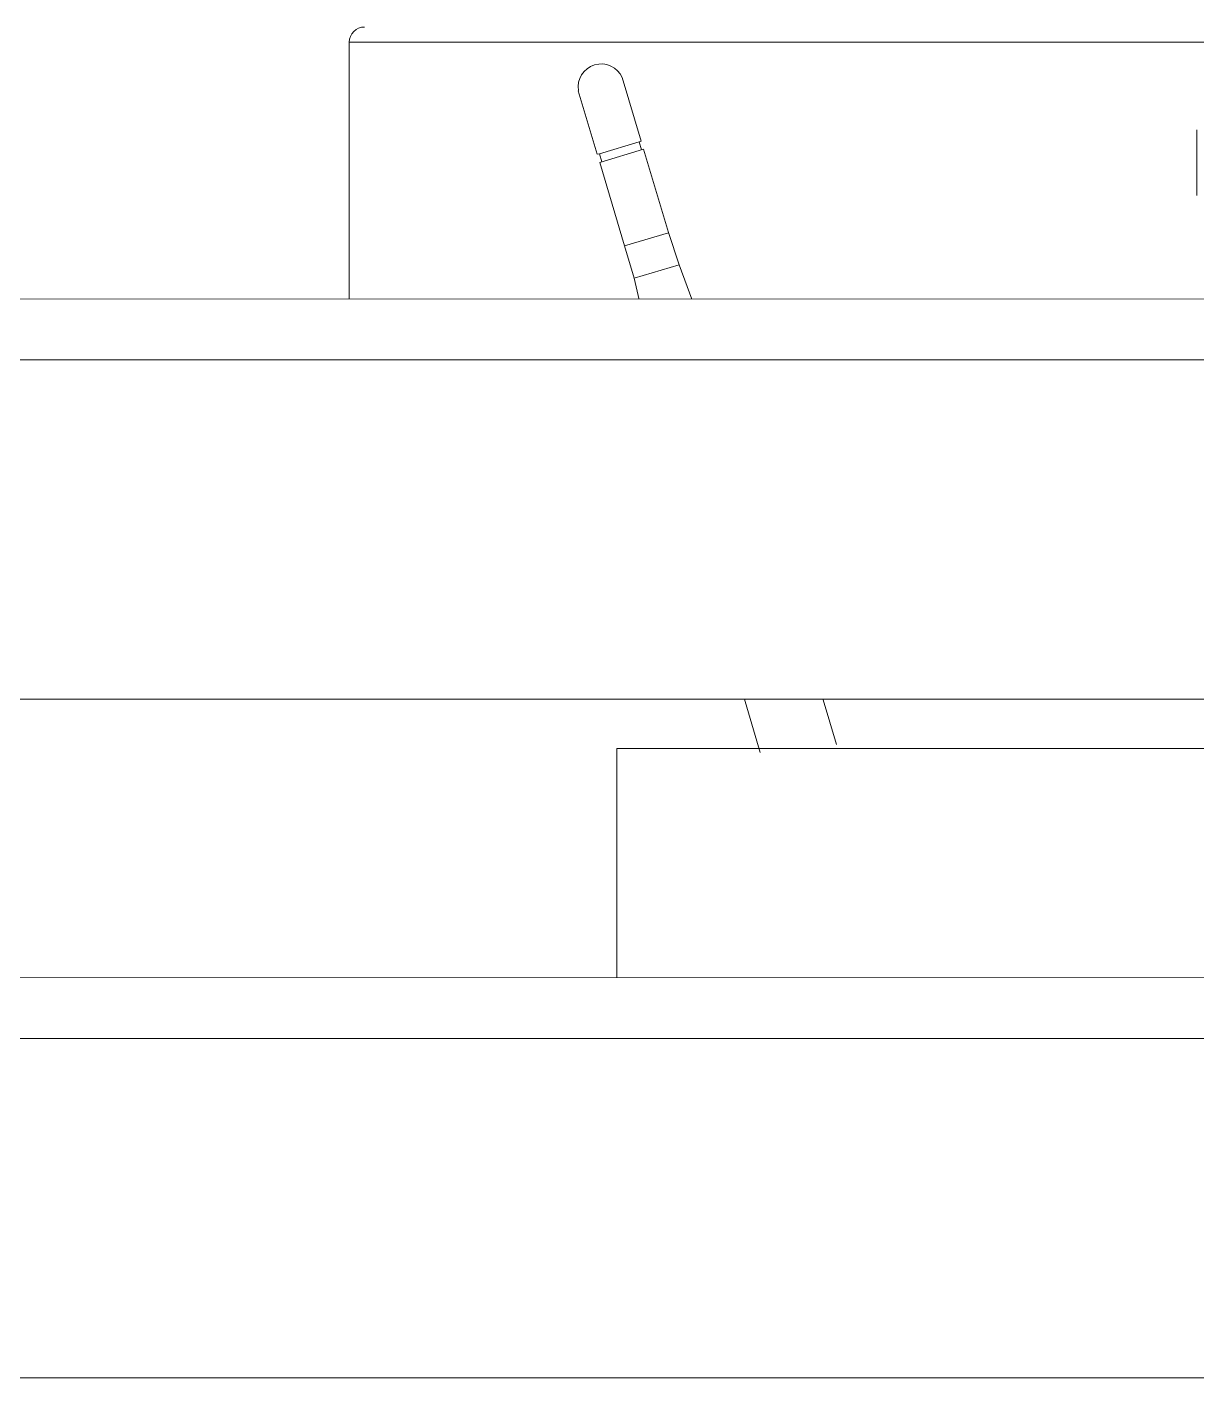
# Model space of a CAD drawing. Header units: millimetres. Extents: x -71336 to -33468, y -26189 to 22712.
# Drawn here: x -34339.9 to -34186.6, y -23369.7 to -23192.7 of the extents above; entities that cross this region are included whole.
import ezdxf

# ---------------------------------------------------------------- set-up
doc = ezdxf.new("R2010")
doc.units = ezdxf.units.MM
doc.set_wipeout_variables(frame=1)
doc.layers.add('SC - Equipment', color=7, linetype='Continuous', lineweight=13)
doc.layers.add('SC - Rack Layout - U-guides and centreline', color=5, linetype='Continuous', lineweight=13, plot=False)

# ---------------------------------------------------------------- blocks, each defined once
blk = doc.blocks.new('*U256')
at = {"layer": 'SC - Rack Layout - U-guides and centreline', "ltscale": 5}
blk.add_lwpolyline([(-300, 0), (300, 0)], dxfattribs=at)
blk = doc.blocks.new('*U257')
at = {"layer": 'SC - Rack Layout - U-guides and centreline', "color": 0, "linetype": 'ByBlock', "lineweight": -2, "transparency": 16777216}
for p in [(0, 266.7), (0, 222.25), (0, 177.8), (0, 133.35)]:
    blk.add_blockref('*U256', p, dxfattribs=at)
blk = doc.blocks.new('mood media mvp 195')
at = {"layer": 'SC - Equipment', "color": 250}
for p, q in [((-75.29, 125.88), (-72.8, 117.54)), ((-78.55, 115.83), (-81.04, 124.16)), ((-73.09, 117.46), (-78.26, 115.91)), ((-72.8, 117.54), (-73.09, 117.46)), ((-72.78, 116.4), (-73.09, 117.46)), ((-78.26, 115.91), (-78.55, 115.83)), ((-78.26, 115.91), (-77.95, 114.86)), ((-72.49, 116.49), (-78.24, 114.77)), ((-69.24, 105.58), (-72.49, 116.49)), ((-78.24, 114.77), (-74.98, 103.85)), ((-74.98, 103.85), (-69.23, 105.56)), ((-67.85, 101.37), (-69.24, 105.58)), ((-74.99, 103.86), (-73.72, 99.62)), ((-73.72, 99.62), (-67.85, 101.37)), ((-57.94, 74.5), (-67.85, 101.37)), ((-73.72, 99.62), (-67.3, 71.71)), ((-67.3, 71.71), (-57.94, 74.5)), ((-56.68, 70.26), (-57.94, 74.5)), ((-67.3, 71.71), (-66.04, 67.47)), ((-66.04, 67.47), (-56.68, 70.26)), ((-47.21, 38.53), (-56.68, 70.26)), ((-66.04, 67.47), (-57.22, 37.48))]:
    blk.add_line(p, q, dxfattribs=at)
at = {"layer": 'SC - Equipment', "ltscale": 5}
for p, q in [((-76, 38), (-76, 0)), ((-76, 38), (76, 38)), ((-76, 0), (76, 0))]:
    blk.add_line(p, q, dxfattribs=at)
at = {"layer": 'SC - Equipment', "color": 250}
blk.add_arc((-78.05, 124.65), 3.02, 23.9228, 189.2662, dxfattribs=at)
blk = doc.blocks.new('1U RACK SHELF - RACK LAYOUT')
at = {"layer": 'SC - Equipment', "flags": 128}
for points in [[(221.58, 7.95), (-221.52, 7.95)], [(222.42, 0), (-222.36, 0)]]:
    blk.add_lwpolyline(points, dxfattribs=at)
blk.add_wipeout([(-222.36, 0), (-222.36, 2.42), (-222.28, 2.43), (-222.18, 2.45), (-222.07, 2.47), (-221.97, 2.51), (-221.89, 2.54), (-221.82, 2.58), (-221.77, 2.61), (-221.71, 2.66), (-221.68, 2.68), (-221.64, 2.73), (-221.62, 2.75), (-221.61, 2.77), (-221.58, 2.84), (-221.56, 2.91), (-221.54, 2.99), (-221.53, 3.07), (-221.52, 3.15), (-221.52, 3.32), (-221.52, 7.95), (221.58, 7.95), (221.58, 3.16), (221.59, 3.08), (221.59, 3.03), (221.6, 2.98), (221.61, 2.93), (221.63, 2.87), (221.64, 2.84), (221.65, 2.81), (221.66, 2.79), (221.67, 2.77), (221.73, 2.7), (221.77, 2.67), (221.82, 2.62), (221.89, 2.58), (221.98, 2.54), (222.06, 2.5), (222.15, 2.47), (222.28, 2.44), (222.38, 2.43), (222.42, 2.42), (222.42, 0)])
blk = doc.blocks.new('1U BLANK PANEL - RACK LAYOUT')
blk.add_wipeout([(-241.3, 44.45), (241.3, 44.45), (241.3, 0), (-241.3, 0)])
at = {"layer": 'SC - Equipment'}
for p, q in [((-241.3, 44.45), (241.3, 44.45)), ((241.3, 0), (-241.3, 0))]:
    blk.add_line(p, q, dxfattribs=at)
blk = doc.blocks.new('*U281')
blk.add_blockref('1U BLANK PANEL - RACK LAYOUT', (0, -44.45))

msp = doc.modelspace()

# ---------------------------------------------------------------- linework, layer by layer
at = {"layer": 'SC - Equipment'}
for p, q in [((-34297.642, -23234.34), (-34297.642, -23194.74)), ((-34297.642, -23194.74), (-34077.604, -23194.74)), ((-34186.604, -23206.19), (-34186.604, -23214.79)), ((-34077.604, -23234.34), (-34297.642, -23234.34)), ((-34079.604, -23236.34), (-34295.642, -23236.34))]:
    msp.add_line(p, q, dxfattribs=at)
for centre, start, end in [((-34295.642, -23194.74), 90, 180), ((-34295.642, -23234.34), 180, 270)]:
    msp.add_arc(centre, 2, start, end, dxfattribs=at)

# ---------------------------------------------------------------- block references
msp.add_blockref('mood media mvp 195', (-34186.602, -23325.24))
at = {"layer": 'SC - Rack Layout - U-guides and centreline'}
msp.add_blockref('*U257', (-34297.756, -23503.04), dxfattribs=at)

# ---------------------------------------------------------------- next in the draw order: block references
msp.add_blockref('1U RACK SHELF - RACK LAYOUT', (-34297.305, -23236.338))

# ---------------------------------------------------------------- next in the draw order: block references
at = {"layer": 'SC - Equipment'}
msp.add_blockref('*U281', (-34297.756, -23236.34), dxfattribs=at)

# ---------------------------------------------------------------- next in the draw order: block references
msp.add_blockref('1U RACK SHELF - RACK LAYOUT', (-34297.305, -23325.238))

# ---------------------------------------------------------------- next in the draw order: block references
msp.add_blockref('*U281', (-34297.756, -23325.24), dxfattribs=at)

doc.saveas('drawing.dxf')
